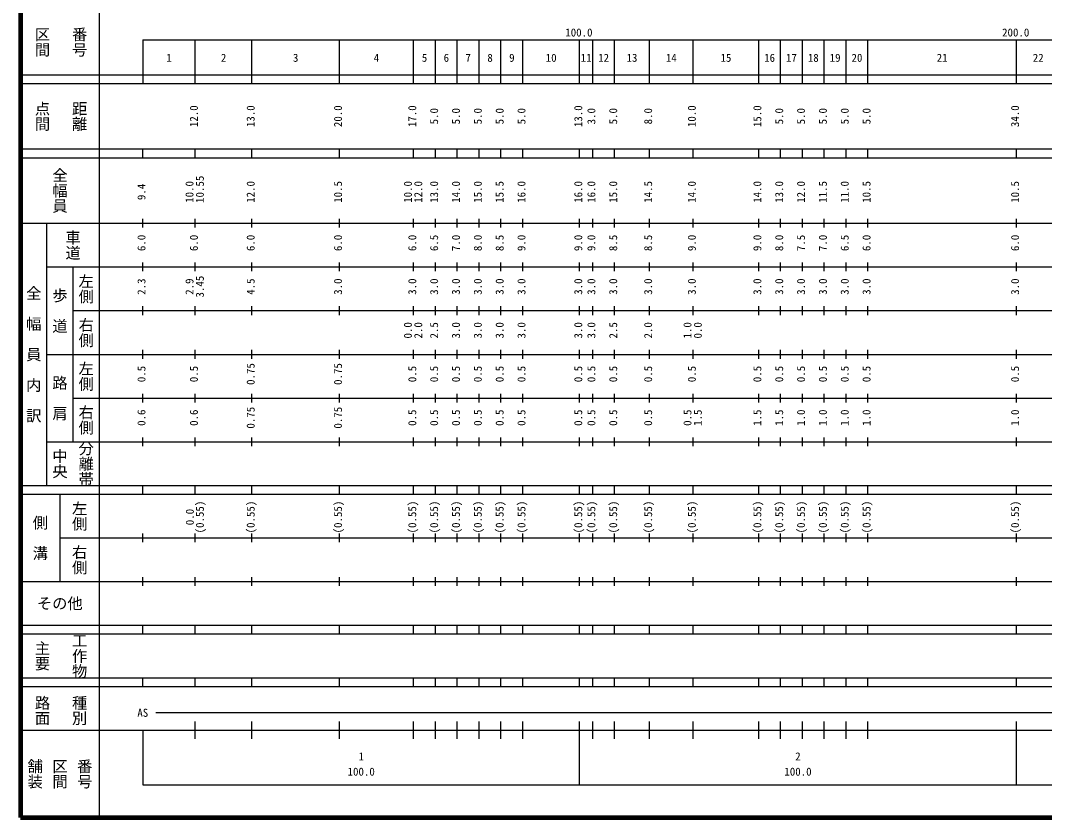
# Model space of a CAD drawing. Units: millimetres on the paper, enlarged 1000 times. Extents: x 40000 to 680000, y 20000 to 380000.
# Drawn here: x 40000 to 274442, y 20000 to 202409 of the extents above; entities that cross this region are included whole.
import ezdxf
from ezdxf.enums import TextEntityAlignment as Align

# ---------------------------------------------------------------- set-up
doc = ezdxf.new("R2010")
doc.units = ezdxf.units.MM
doc.header["$LTSCALE"] = 1000
doc.layers.add('M-TTL', color=2, linetype='Continuous', lineweight=140)
doc.layers.add('M-TTL-BAND', color=7, linetype='Continuous', lineweight=25)
doc.styles.add('@ＭＳ ゴシック', font='')
doc.styles.add('ＭＳ ゴシック', font='')
doc.styles.get('@ＭＳ ゴシック').set_extended_font_data('@MS Gothic')
doc.styles.get('ＭＳ ゴシック').set_extended_font_data('MS Gothic')

msp = doc.modelspace()

# ---------------------------------------------------------------- linework, layer by layer
at = {"layer": 'M-TTL'}
for p, q in [((40000, 380000), (40000, 20000)), ((40000, 20000), (680000, 20000))]:
    msp.add_line(p, q, dxfattribs=at)
at = {"layer": 'M-TTL-BAND'}
for p, q in [((58000, 370000), (58000, 20000)), ((68000, 198000), (579000, 198000)), ((68000, 198000), (68000, 188000)), ((80000, 188000), (80000, 198000)), ((93000, 188000), (93000, 198000)), ((113000, 188000), (113000, 198000)), ((130000, 188000), (130000, 198000)), ((135000, 188000), (135000, 198000)), ((140000, 188000), (140000, 198000)), ((145000, 188000), (145000, 198000)), ((150000, 188000), (150000, 198000)), ((155000, 188000), (155000, 198000)), ((168000, 188000), (168000, 198000)), ((171000, 188000), (171000, 198000)), ((176000, 188000), (176000, 198000)), ((184000, 188000), (184000, 198000)), ((194000, 188000), (194000, 198000)), ((209000, 188000), (209000, 198000)), ((214000, 188000), (214000, 198000)), ((219000, 188000), (219000, 198000)), ((224000, 188000), (224000, 198000)), ((229000, 188000), (229000, 198000)), ((234000, 188000), (234000, 198000)), ((268000, 188000), (268000, 198000)), ((40000, 190000), (579000, 190000)), ((40000, 188000), (579000, 188000)), ((40000, 173000), (579000, 173000)), ((68000, 171000), (68000, 173000)), ((80000, 171000), (80000, 173000)), ((93000, 171000), (93000, 173000)), ((113000, 171000), (113000, 173000)), ((130000, 171000), (130000, 173000)), ((135000, 171000), (135000, 173000)), ((140000, 171000), (140000, 173000)), ((145000, 171000), (145000, 173000)), ((150000, 171000), (150000, 173000)), ((155000, 171000), (155000, 173000)), ((168000, 171000), (168000, 173000)), ((171000, 171000), (171000, 173000)), ((176000, 171000), (176000, 173000)), ((184000, 171000), (184000, 173000)), ((194000, 171000), (194000, 173000)), ((209000, 171000), (209000, 173000)), ((214000, 171000), (214000, 173000)), ((219000, 171000), (219000, 173000)), ((224000, 171000), (224000, 173000)), ((229000, 171000), (229000, 173000)), ((234000, 171000), (234000, 173000)), ((268000, 171000), (268000, 173000)), ((40000, 171000), (579000, 171000)), ((40000, 156000), (579000, 156000)), ((46000, 96000), (46000, 156000)), ((68000, 155000), (68000, 157000)), ((80000, 155000), (80000, 157000)), ((93000, 155000), (93000, 157000)), ((113000, 155000), (113000, 157000)), ((130000, 155000), (130000, 157000)), ((135000, 155000), (135000, 157000)), ((140000, 155000), (140000, 157000)), ((145000, 155000), (145000, 157000)), ((150000, 155000), (150000, 157000)), ((155000, 155000), (155000, 157000)), ((168000, 155000), (168000, 157000)), ((171000, 155000), (171000, 157000)), ((176000, 155000), (176000, 157000)), ((184000, 155000), (184000, 157000)), ((194000, 155000), (194000, 157000)), ((209000, 155000), (209000, 157000)), ((214000, 155000), (214000, 157000)), ((219000, 155000), (219000, 157000)), ((224000, 155000), (224000, 157000)), ((229000, 155000), (229000, 157000)), ((234000, 155000), (234000, 157000)), ((268000, 155000), (268000, 157000)), ((46000, 146000), (579000, 146000)), ((52000, 146000), (52000, 106000)), ((68000, 145000), (68000, 147000)), ((80000, 145000), (80000, 147000)), ((93000, 145000), (93000, 147000)), ((113000, 145000), (113000, 147000)), ((130000, 145000), (130000, 147000)), ((135000, 145000), (135000, 147000)), ((140000, 145000), (140000, 147000)), ((145000, 145000), (145000, 147000)), ((150000, 145000), (150000, 147000)), ((155000, 145000), (155000, 147000)), ((168000, 145000), (168000, 147000)), ((171000, 145000), (171000, 147000)), ((176000, 145000), (176000, 147000)), ((184000, 145000), (184000, 147000)), ((194000, 145000), (194000, 147000)), ((209000, 145000), (209000, 147000)), ((214000, 145000), (214000, 147000)), ((219000, 145000), (219000, 147000)), ((224000, 145000), (224000, 147000)), ((229000, 145000), (229000, 147000)), ((234000, 145000), (234000, 147000)), ((268000, 145000), (268000, 147000)), ((52000, 136000), (579000, 136000)), ((68000, 135000), (68000, 137000)), ((80000, 135000), (80000, 137000)), ((93000, 135000), (93000, 137000)), ((113000, 135000), (113000, 137000)), ((130000, 135000), (130000, 137000)), ((135000, 135000), (135000, 137000)), ((140000, 135000), (140000, 137000)), ((145000, 135000), (145000, 137000)), ((150000, 135000), (150000, 137000)), ((155000, 135000), (155000, 137000)), ((168000, 135000), (168000, 137000)), ((171000, 135000), (171000, 137000)), ((176000, 135000), (176000, 137000)), ((184000, 135000), (184000, 137000)), ((194000, 135000), (194000, 137000)), ((209000, 135000), (209000, 137000)), ((214000, 135000), (214000, 137000)), ((219000, 135000), (219000, 137000)), ((224000, 135000), (224000, 137000)), ((229000, 135000), (229000, 137000)), ((234000, 135000), (234000, 137000)), ((268000, 135000), (268000, 137000)), ((68000, 125000), (68000, 127000)), ((80000, 125000), (80000, 127000)), ((93000, 125000), (93000, 127000)), ((113000, 125000), (113000, 127000)), ((130000, 125000), (130000, 127000)), ((135000, 125000), (135000, 127000)), ((140000, 125000), (140000, 127000)), ((145000, 125000), (145000, 127000)), ((150000, 125000), (150000, 127000)), ((155000, 125000), (155000, 127000)), ((168000, 125000), (168000, 127000)), ((171000, 125000), (171000, 127000)), ((176000, 125000), (176000, 127000)), ((184000, 125000), (184000, 127000)), ((194000, 125000), (194000, 127000)), ((209000, 125000), (209000, 127000)), ((214000, 125000), (214000, 127000)), ((219000, 125000), (219000, 127000)), ((224000, 125000), (224000, 127000)), ((229000, 125000), (229000, 127000)), ((234000, 125000), (234000, 127000)), ((268000, 125000), (268000, 127000)), ((46000, 126000), (579000, 126000)), ((52000, 116000), (579000, 116000)), ((68000, 115000), (68000, 117000)), ((80000, 115000), (80000, 117000)), ((93000, 115000), (93000, 117000)), ((113000, 115000), (113000, 117000)), ((130000, 115000), (130000, 117000)), ((135000, 115000), (135000, 117000)), ((140000, 115000), (140000, 117000)), ((145000, 115000), (145000, 117000)), ((150000, 115000), (150000, 117000)), ((155000, 115000), (155000, 117000)), ((168000, 115000), (168000, 117000)), ((171000, 115000), (171000, 117000)), ((176000, 115000), (176000, 117000)), ((184000, 115000), (184000, 117000)), ((194000, 115000), (194000, 117000)), ((209000, 115000), (209000, 117000)), ((214000, 115000), (214000, 117000)), ((219000, 115000), (219000, 117000)), ((224000, 115000), (224000, 117000)), ((229000, 115000), (229000, 117000)), ((234000, 115000), (234000, 117000)), ((268000, 115000), (268000, 117000)), ((46000, 106000), (579000, 106000)), ((68000, 105000), (68000, 107000)), ((80000, 105000), (80000, 107000)), ((93000, 105000), (93000, 107000)), ((113000, 105000), (113000, 107000)), ((130000, 105000), (130000, 107000)), ((135000, 105000), (135000, 107000)), ((140000, 105000), (140000, 107000)), ((145000, 105000), (145000, 107000)), ((150000, 105000), (150000, 107000)), ((155000, 105000), (155000, 107000)), ((168000, 105000), (168000, 107000)), ((171000, 105000), (171000, 107000)), ((176000, 105000), (176000, 107000)), ((184000, 105000), (184000, 107000)), ((194000, 105000), (194000, 107000)), ((209000, 105000), (209000, 107000)), ((214000, 105000), (214000, 107000)), ((219000, 105000), (219000, 107000)), ((224000, 105000), (224000, 107000)), ((229000, 105000), (229000, 107000)), ((234000, 105000), (234000, 107000)), ((268000, 105000), (268000, 107000)), ((40000, 96000), (579000, 96000)), ((40000, 94000), (579000, 94000)), ((49000, 94000), (49000, 74000)), ((68000, 94000), (68000, 96000)), ((80000, 94000), (80000, 96000)), ((93000, 94000), (93000, 96000)), ((113000, 94000), (113000, 96000)), ((130000, 94000), (130000, 96000)), ((135000, 94000), (135000, 96000)), ((140000, 94000), (140000, 96000)), ((145000, 94000), (145000, 96000)), ((150000, 94000), (150000, 96000)), ((155000, 94000), (155000, 96000)), ((168000, 94000), (168000, 96000)), ((171000, 94000), (171000, 96000)), ((176000, 94000), (176000, 96000)), ((184000, 94000), (184000, 96000)), ((194000, 94000), (194000, 96000)), ((209000, 94000), (209000, 96000)), ((214000, 94000), (214000, 96000)), ((219000, 94000), (219000, 96000)), ((224000, 94000), (224000, 96000)), ((229000, 94000), (229000, 96000)), ((234000, 94000), (234000, 96000)), ((268000, 94000), (268000, 96000)), ((68000, 83000), (68000, 85000)), ((80000, 83000), (80000, 85000)), ((93000, 83000), (93000, 85000)), ((113000, 83000), (113000, 85000)), ((130000, 83000), (130000, 85000)), ((135000, 83000), (135000, 85000)), ((140000, 83000), (140000, 85000)), ((145000, 83000), (145000, 85000)), ((150000, 83000), (150000, 85000)), ((155000, 83000), (155000, 85000)), ((168000, 83000), (168000, 85000)), ((171000, 83000), (171000, 85000)), ((176000, 83000), (176000, 85000)), ((184000, 83000), (184000, 85000)), ((194000, 83000), (194000, 85000)), ((209000, 83000), (209000, 85000)), ((214000, 83000), (214000, 85000)), ((219000, 83000), (219000, 85000)), ((224000, 83000), (224000, 85000)), ((229000, 83000), (229000, 85000)), ((234000, 83000), (234000, 85000)), ((268000, 83000), (268000, 85000)), ((49000, 84000), (579000, 84000)), ((40000, 74000), (579000, 74000)), ((68000, 73000), (68000, 75000)), ((80000, 73000), (80000, 75000)), ((93000, 73000), (93000, 75000)), ((113000, 73000), (113000, 75000)), ((130000, 73000), (130000, 75000)), ((135000, 73000), (135000, 75000)), ((140000, 73000), (140000, 75000)), ((145000, 73000), (145000, 75000)), ((150000, 73000), (150000, 75000)), ((155000, 73000), (155000, 75000)), ((168000, 73000), (168000, 75000)), ((171000, 73000), (171000, 75000)), ((176000, 73000), (176000, 75000)), ((184000, 73000), (184000, 75000)), ((194000, 73000), (194000, 75000)), ((209000, 73000), (209000, 75000)), ((214000, 73000), (214000, 75000)), ((219000, 73000), (219000, 75000)), ((224000, 73000), (224000, 75000)), ((229000, 73000), (229000, 75000)), ((234000, 73000), (234000, 75000)), ((268000, 73000), (268000, 75000)), ((40000, 64000), (579000, 64000)), ((68000, 62000), (68000, 64000)), ((80000, 62000), (80000, 64000)), ((93000, 62000), (93000, 64000)), ((113000, 62000), (113000, 64000)), ((130000, 62000), (130000, 64000)), ((135000, 62000), (135000, 64000)), ((140000, 62000), (140000, 64000)), ((145000, 62000), (145000, 64000)), ((150000, 62000), (150000, 64000)), ((155000, 62000), (155000, 64000)), ((168000, 62000), (168000, 64000)), ((171000, 62000), (171000, 64000)), ((176000, 62000), (176000, 64000)), ((184000, 62000), (184000, 64000)), ((194000, 62000), (194000, 64000)), ((209000, 62000), (209000, 64000)), ((214000, 62000), (214000, 64000)), ((219000, 62000), (219000, 64000)), ((224000, 62000), (224000, 64000)), ((229000, 62000), (229000, 64000)), ((234000, 62000), (234000, 64000)), ((268000, 62000), (268000, 64000)), ((40000, 62000), (579000, 62000)), ((40000, 52000), (579000, 52000)), ((68000, 50000), (68000, 52000)), ((80000, 50000), (80000, 52000)), ((93000, 50000), (93000, 52000)), ((113000, 50000), (113000, 52000)), ((130000, 50000), (130000, 52000)), ((135000, 50000), (135000, 52000)), ((140000, 50000), (140000, 52000)), ((145000, 50000), (145000, 52000)), ((150000, 50000), (150000, 52000)), ((155000, 50000), (155000, 52000)), ((168000, 50000), (168000, 52000)), ((171000, 50000), (171000, 52000)), ((176000, 50000), (176000, 52000)), ((184000, 50000), (184000, 52000)), ((194000, 50000), (194000, 52000)), ((209000, 50000), (209000, 52000)), ((214000, 50000), (214000, 52000)), ((219000, 50000), (219000, 52000)), ((224000, 50000), (224000, 52000)), ((229000, 50000), (229000, 52000)), ((234000, 50000), (234000, 52000)), ((268000, 50000), (268000, 52000)), ((40000, 50000), (579000, 50000)), ((71000, 44000), (565000, 44000)), ((40000, 40000), (579000, 40000)), ((68000, 40000), (68000, 27500)), ((80000, 38000), (80000, 42000)), ((93000, 38000), (93000, 42000)), ((113000, 38000), (113000, 42000)), ((130000, 38000), (130000, 42000)), ((135000, 38000), (135000, 42000)), ((140000, 38000), (140000, 42000)), ((145000, 38000), (145000, 42000)), ((150000, 38000), (150000, 42000)), ((155000, 38000), (155000, 42000)), ((168000, 27500), (168000, 42000)), ((171000, 38000), (171000, 42000)), ((176000, 38000), (176000, 42000)), ((184000, 38000), (184000, 42000)), ((194000, 38000), (194000, 42000)), ((209000, 38000), (209000, 42000)), ((214000, 38000), (214000, 42000)), ((219000, 38000), (219000, 42000)), ((224000, 38000), (224000, 42000)), ((229000, 38000), (229000, 42000)), ((234000, 38000), (234000, 42000)), ((268000, 27500), (268000, 42000)), ((68000, 27500), (579000, 27500))]:
    msp.add_line(p, q, dxfattribs=at)

# ---------------------------------------------------------------- texts
at = {"layer": 'M-TTL-BAND', "style": '@ＭＳ ゴシック'}
for s, p in [('区間', (45000, 197500)), ('番号', (53500, 197500)), ('点間', (45000, 180500)), ('距離', (53500, 180500)), ('全幅員', (49000, 163500)), ('車道', (52000, 151000)), ('左側', (55000, 141000)), ('全\u3000幅\u3000員\u3000内\u3000訳', (43000, 126000)), ('歩\u3000道', (49000, 136000)), ('右側', (55000, 131000)), ('左側', (55000, 121000)), ('路\u3000肩', (49000, 116000)), ('右側', (55000, 111000)), ('分離帯', (55000, 101000)), ('中央', (49000, 101000)), ('左側', (53500, 89000)), ('側\u3000溝', (44500, 84000)), ('右側', (53500, 79000)), ('工作物', (53500, 57000)), ('主要', (45000, 57000)), ('路面', (45000, 44500)), ('種別', (53500, 44500)), ('舗装', (43333, 30000)), ('区間', (49000, 30000)), ('番号', (54667, 30000))]:
    msp.add_text(s, height=2566, rotation=270, dxfattribs=at).set_placement(p, align=Align.MIDDLE_CENTER)
at = {"layer": 'M-TTL-BAND', "style": 'ＭＳ ゴシック'}
for s, p in [('100.0', (167844, 198195)), ('200.0', (267844, 198195)), ('1', (74000, 192405)), ('2', (86500, 192405)), ('3', (103000, 192405)), ('4', (121500, 192405)), ('5', (132500, 192405)), ('6', (137500, 192405)), ('7', (142500, 192405)), ('8', (147500, 192405)), ('9', (152500, 192405)), ('10', (161500, 192405)), ('11', (169500, 192405)), ('12', (173500, 192405)), ('13', (180000, 192405)), ('14', (189000, 192405)), ('15', (201500, 192405)), ('16', (211500, 192405)), ('17', (216500, 192405)), ('18', (221500, 192405)), ('19', (226500, 192405)), ('20', (231500, 192405)), ('21', (251000, 192405)), ('22', (273000, 192405)), ('AS', (68000, 42500)), ('1', (118000, 32523)), ('2', (218000, 32523)), ('100.0', (118000, 29033)), ('100.0', (218000, 29033))]:
    msp.add_text(s, height=1833, dxfattribs=at).set_placement(p, align=Align.BOTTOM_CENTER)
for s, p in [('12.0', (81155, 180500)), ('13.0', (94155, 180500)), ('20.0', (114155, 180500)), ('17.0', (131155, 180500)), ('5.0', (136155, 180500)), ('5.0', (141155, 180500)), ('5.0', (146155, 180500)), ('5.0', (151155, 180500)), ('5.0', (156155, 180500)), ('13.0', (169155, 180500)), ('3.0', (172155, 180500)), ('5.0', (177155, 180500)), ('8.0', (185155, 180500)), ('10.0', (195155, 180500)), ('15.0', (210155, 180500)), ('5.0', (215155, 180500)), ('5.0', (220155, 180500)), ('5.0', (225155, 180500)), ('5.0', (230155, 180500)), ('5.0', (235155, 180500)), ('34.0', (269155, 180500)), ('10.55', (82525, 163778)), ('9.4', (69155, 163174)), ('10.0', (80155, 163174)), ('12.0', (94155, 163174)), ('10.5', (114155, 163174)), ('10.0', (130155, 163174)), ('12.0', (132525, 163174)), ('13.0', (136155, 163174)), ('14.0', (141155, 163174)), ('15.0', (146155, 163174)), ('15.5', (151155, 163174)), ('16.0', (156155, 163174)), ('16.0', (169155, 163174)), ('16.0', (172155, 163174)), ('15.0', (177155, 163174)), ('14.5', (185155, 163174)), ('14.0', (195155, 163174)), ('14.0', (210155, 163174)), ('13.0', (215155, 163174)), ('12.0', (220155, 163174)), ('11.5', (225155, 163174)), ('11.0', (230155, 163174)), ('10.5', (235155, 163174)), ('10.5', (269155, 163174)), ('6.0', (69155, 151500)), ('6.0', (81155, 151500)), ('6.0', (94155, 151500)), ('6.0', (114155, 151500)), ('6.0', (131155, 151500)), ('6.5', (136155, 151500)), ('7.0', (141155, 151500)), ('8.0', (146155, 151500)), ('8.5', (151155, 151500)), ('9.0', (156155, 151500)), ('9.0', (169155, 151500)), ('9.0', (172155, 151500)), ('8.5', (177155, 151500)), ('8.5', (185155, 151500)), ('9.0', (195155, 151500)), ('9.0', (210155, 151500)), ('8.0', (215155, 151500)), ('7.5', (220155, 151500)), ('7.0', (225155, 151500)), ('6.5', (230155, 151500)), ('6.0', (235155, 151500)), ('6.0', (269155, 151500)), ('2.3', (69155, 141500)), ('2.9', (80155, 141500)), ('3.45', (82525, 141500)), ('4.5', (94155, 141500)), ('3.0', (114155, 141500)), ('3.0', (131155, 141500)), ('3.0', (136155, 141500)), ('3.0', (141155, 141500)), ('3.0', (146155, 141500)), ('3.0', (151155, 141500)), ('3.0', (156155, 141500)), ('3.0', (169155, 141500)), ('3.0', (172155, 141500)), ('3.0', (177155, 141500)), ('3.0', (185155, 141500)), ('3.0', (195155, 141500)), ('3.0', (210155, 141500)), ('3.0', (215155, 141500)), ('3.0', (220155, 141500)), ('3.0', (225155, 141500)), ('3.0', (230155, 141500)), ('3.0', (235155, 141500)), ('3.0', (269155, 141500)), ('0.0', (130155, 131500)), ('2.0', (132525, 131500)), ('2.5', (136155, 131500)), ('3.0', (141155, 131500)), ('3.0', (146155, 131500)), ('3.0', (151155, 131500)), ('3.0', (156155, 131500)), ('3.0', (169155, 131500)), ('3.0', (172155, 131500)), ('2.5', (177155, 131500)), ('2.0', (185155, 131500)), ('1.0', (194155, 131500)), ('0.0', (196525, 131500)), ('0.5', (69155, 121500)), ('0.5', (81155, 121500)), ('0.75', (94155, 121500)), ('0.75', (114155, 121500)), ('0.5', (131155, 121500)), ('0.5', (136155, 121500)), ('0.5', (141155, 121500)), ('0.5', (146155, 121500)), ('0.5', (151155, 121500)), ('0.5', (156155, 121500)), ('0.5', (169155, 121500)), ('0.5', (172155, 121500)), ('0.5', (177155, 121500)), ('0.5', (185155, 121500)), ('0.5', (195155, 121500)), ('0.5', (210155, 121500)), ('0.5', (215155, 121500)), ('0.5', (220155, 121500)), ('0.5', (225155, 121500)), ('0.5', (230155, 121500)), ('0.5', (235155, 121500)), ('0.5', (269155, 121500)), ('0.6', (69155, 111500)), ('0.6', (81155, 111500)), ('0.75', (94155, 111500)), ('0.75', (114155, 111500)), ('0.5', (131155, 111500)), ('0.5', (136155, 111500)), ('0.5', (141155, 111500)), ('0.5', (146155, 111500)), ('0.5', (151155, 111500)), ('0.5', (156155, 111500)), ('0.5', (169155, 111500)), ('0.5', (172155, 111500)), ('0.5', (177155, 111500)), ('0.5', (185155, 111500)), ('0.5', (194155, 111500)), ('1.5', (196525, 111500)), ('1.5', (210155, 111500)), ('1.5', (215155, 111500)), ('1.0', (220155, 111500)), ('1.0', (225155, 111500)), ('1.0', (230155, 111500)), ('1.0', (235155, 111500)), ('1.0', (269155, 111500)), ('(0.55)', (82525, 88764)), ('(0.55)', (94155, 88764)), ('(0.55)', (114155, 88764)), ('(0.55)', (131155, 88764)), ('(0.55)', (136155, 88764)), ('(0.55)', (141155, 88764)), ('(0.55)', (146155, 88764)), ('(0.55)', (151155, 88764)), ('(0.55)', (156155, 88764)), ('(0.55)', (169155, 88764)), ('(0.55)', (172155, 88764)), ('(0.55)', (177155, 88764)), ('(0.55)', (185155, 88764)), ('(0.55)', (195155, 88764)), ('(0.55)', (210155, 88764)), ('(0.55)', (215155, 88764)), ('(0.55)', (220155, 88764)), ('(0.55)', (225155, 88764)), ('(0.55)', (230155, 88764)), ('(0.55)', (235155, 88764)), ('(0.55)', (269155, 88764)), ('0.0', (80229, 88764))]:
    msp.add_text(s, height=1833, rotation=90, dxfattribs=at).set_placement(p, align=Align.BOTTOM_CENTER)
msp.add_text('その他', height=2566, dxfattribs=at).set_placement((49000, 69000), align=Align.MIDDLE_CENTER)

doc.saveas('drawing.dxf')
